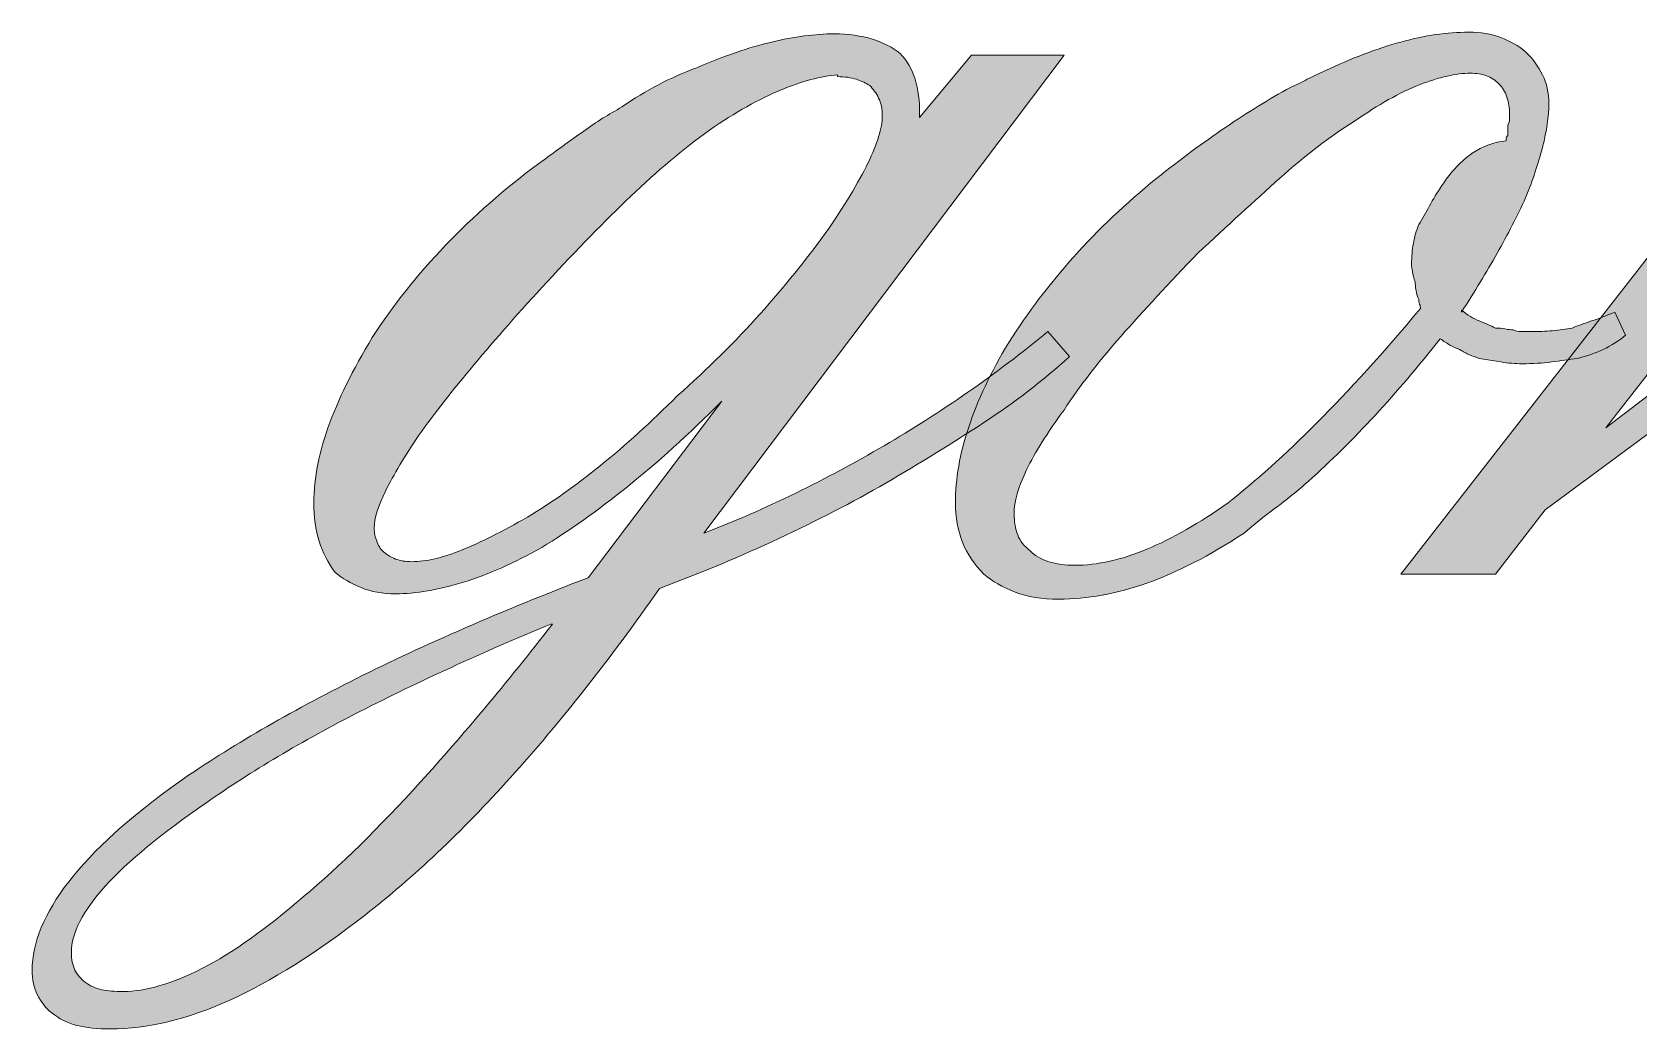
# Model space of a CAD drawing. Header units: millimetres. Extents: x 45.1 to 103.2, y -62.7 to -18.6.
# Drawn here: x 48.88 to 59.7, y -38.59 to -31.88 of the extents above; entities that cross this region are included whole.
import ezdxf

# ---------------------------------------------------------------- set-up
doc = ezdxf.new("R2010")
doc.units = ezdxf.units.MM
doc.header["$MEASUREMENT"] = 0
doc.layers.add('Calque 1', color=7, linetype='Continuous', lineweight=0)

# ---------------------------------------------------------------- blocks, each defined once
blk = doc.blocks.new('Block_0')
at = {"layer": 'Calque 1', "true_color": 0x1d1d1b, "transparency": 33554687}
h = blk.add_hatch(color=250, dxfattribs=at)
h.dxf.hatch_style = 2
edge = h.paths.add_edge_path()
edge.add_spline(control_points=[(53.924, -32.27), (53.78, -32.33), (53.62, -32.42), (53.444, -32.54), (53.268, -32.668), (53.092, -32.816), (52.916, -32.984), (52.74, -33.152), (52.552, -33.344), (52.352, -33.56), (52.168, -33.76), (52.004, -33.946), (51.86, -34.118), (51.716, -34.29), (51.592, -34.448), (51.489, -34.592), (51.392, -34.736), (51.318, -34.86), (51.266, -34.964), (51.214, -35.068), (51.188, -35.152), (51.188, -35.216), (51.188, -35.248), (51.194, -35.28), (51.207, -35.312), (51.218, -35.344), (51.236, -35.368), (51.26, -35.384), (51.276, -35.4), (51.3, -35.414), (51.332, -35.426), (51.364, -35.438), (51.4, -35.444), (51.44, -35.444), (51.536, -35.444), (51.648, -35.418), (51.776, -35.366), (51.904, -35.314), (52.052, -35.24), (52.22, -35.144), (52.38, -35.048), (52.544, -34.932), (52.712, -34.796), (52.88, -34.66), (53.052, -34.504), (53.228, -34.328), (53.436, -34.144), (53.622, -33.96), (53.786, -33.776), (53.95, -33.592), (54.096, -33.412), (54.224, -33.236), (54.352, -33.052), (54.448, -32.894), (54.512, -32.762), (54.576, -32.63), (54.608, -32.524), (54.608, -32.444), (54.608, -32.396), (54.6, -32.357), (54.584, -32.324), (54.568, -32.292), (54.548, -32.264), (54.524, -32.24), (54.5, -32.224), (54.47, -32.21), (54.434, -32.198), (54.398, -32.186), (54.356, -32.18), (54.308, -32.18), (54.308, -32.18), (54.308, -32.168), (54.308, -32.168), (54.196, -32.177), (54.068, -32.21), (53.924, -32.27)], knot_values=[0, 0, 0, 0, 1, 1, 1, 2, 2, 2, 3, 3, 3, 4, 4, 4, 5, 5, 5, 6, 6, 6, 7, 7, 7, 8, 8, 8, 9, 9, 9, 10, 10, 10, 11, 11, 11, 12, 12, 12, 13, 13, 13, 14, 14, 14, 15, 15, 15, 16, 16, 16, 17, 17, 17, 18, 18, 18, 19, 19, 19, 20, 20, 20, 21, 21, 21, 22, 22, 22, 23, 23, 23, 24, 24, 24, 25, 25, 25, 25], degree=3, periodic=0)
edge = h.paths.add_edge_path()
edge.add_spline(control_points=[(51.092, -36.452), (50.7, -36.652), (50.357, -36.856), (50.061, -37.064), (49.757, -37.272), (49.529, -37.46), (49.377, -37.628), (49.225, -37.796), (49.149, -37.944), (49.149, -38.072), (49.149, -38.12), (49.157, -38.16), (49.173, -38.192), (49.189, -38.224), (49.213, -38.252), (49.245, -38.276), (49.277, -38.3), (49.313, -38.316), (49.353, -38.324), (49.393, -38.332), (49.441, -38.336), (49.497, -38.336), (49.649, -38.336), (49.827, -38.284), (50.031, -38.18), (50.234, -38.076), (50.46, -37.916), (50.709, -37.7), (50.956, -37.492), (51.22, -37.234), (51.5, -36.926), (51.78, -36.618), (52.076, -36.264), (52.388, -35.864), (52.388, -35.864), (52.376, -35.864), (52.376, -35.864), (51.912, -36.056), (51.484, -36.252), (51.092, -36.452)], knot_values=[0, 0, 0, 0, 1, 1, 1, 2, 2, 2, 3, 3, 3, 4, 4, 4, 5, 5, 5, 6, 6, 6, 7, 7, 7, 8, 8, 8, 9, 9, 9, 10, 10, 10, 11, 11, 11, 12, 12, 12, 13, 13, 13, 13], degree=3, periodic=0)
edge = h.paths.add_edge_path()
edge.add_spline(control_points=[(55.208, -32.036), (55.208, -32.036), (55.832, -32.036), (55.832, -32.036), (55.832, -32.036), (53.408, -35.252), (53.408, -35.252), (53.616, -35.172), (53.822, -35.082), (54.026, -34.982), (54.23, -34.882), (54.428, -34.776), (54.62, -34.664), (54.812, -34.552), (55, -34.432), (55.184, -34.304), (55.368, -34.176), (55.548, -34.04), (55.724, -33.896), (55.724, -33.896), (55.868, -34.064), (55.868, -34.064), (55.692, -34.224), (55.5, -34.372), (55.292, -34.508), (55.084, -34.644), (54.864, -34.78), (54.632, -34.916), (54.408, -35.044), (54.168, -35.168), (53.912, -35.288), (53.656, -35.408), (53.388, -35.52), (53.108, -35.624), (52.772, -36.104), (52.438, -36.528), (52.106, -36.896), (51.774, -37.264), (51.448, -37.572), (51.128, -37.82), (50.801, -38.076), (50.495, -38.268), (50.211, -38.396), (49.927, -38.524), (49.661, -38.588), (49.413, -38.588), (49.325, -38.588), (49.249, -38.58), (49.185, -38.564), (49.121, -38.548), (49.065, -38.52), (49.017, -38.48), (48.977, -38.448), (48.945, -38.408), (48.921, -38.36), (48.897, -38.312), (48.885, -38.256), (48.885, -38.192), (48.885, -38.008), (48.967, -37.81), (49.131, -37.598), (49.295, -37.386), (49.545, -37.16), (49.881, -36.92), (50.217, -36.688), (50.613, -36.458), (51.069, -36.23), (51.525, -36.002), (52.044, -35.776), (52.628, -35.552), (52.628, -35.552), (53.528, -34.364), (53.528, -34.364), (53.304, -34.588), (53.092, -34.78), (52.892, -34.94), (52.692, -35.1), (52.5, -35.236), (52.316, -35.348), (52.132, -35.452), (51.956, -35.53), (51.788, -35.582), (51.62, -35.634), (51.468, -35.66), (51.332, -35.66), (51.244, -35.66), (51.166, -35.646), (51.099, -35.618), (51.03, -35.59), (50.972, -35.556), (50.925, -35.516), (50.876, -35.452), (50.84, -35.382), (50.817, -35.306), (50.792, -35.23), (50.781, -35.144), (50.781, -35.048), (50.781, -34.88), (50.817, -34.7), (50.889, -34.508), (50.961, -34.316), (51.064, -34.112), (51.2, -33.896), (51.344, -33.68), (51.512, -33.474), (51.704, -33.278), (51.896, -33.082), (52.108, -32.9), (52.34, -32.732), (52.428, -32.668), (52.514, -32.606), (52.598, -32.546), (52.682, -32.486), (52.768, -32.432), (52.856, -32.384), (52.936, -32.328), (53.018, -32.278), (53.102, -32.234), (53.186, -32.19), (53.272, -32.152), (53.36, -32.121), (53.544, -32.04), (53.712, -31.983), (53.864, -31.947), (54.016, -31.911), (54.156, -31.892), (54.284, -31.892), (54.38, -31.892), (54.466, -31.905), (54.542, -31.928), (54.618, -31.952), (54.68, -31.984), (54.728, -32.024), (54.776, -32.072), (54.81, -32.131), (54.83, -32.198), (54.85, -32.266), (54.86, -32.344), (54.86, -32.432), (54.86, -32.432), (54.86, -32.456), (54.86, -32.456), (54.86, -32.456), (55.208, -32.036), (55.208, -32.036)], knot_values=[0, 0, 0, 0, 1, 1, 1, 2, 2, 2, 3, 3, 3, 4, 4, 4, 5, 5, 5, 6, 6, 6, 7, 7, 7, 8, 8, 8, 9, 9, 9, 10, 10, 10, 11, 11, 11, 12, 12, 12, 13, 13, 13, 14, 14, 14, 15, 15, 15, 16, 16, 16, 17, 17, 17, 18, 18, 18, 19, 19, 19, 20, 20, 20, 21, 21, 21, 22, 22, 22, 23, 23, 23, 24, 24, 24, 25, 25, 25, 26, 26, 26, 27, 27, 27, 28, 28, 28, 29, 29, 29, 30, 30, 30, 31, 31, 31, 32, 32, 32, 33, 33, 33, 34, 34, 34, 35, 35, 35, 36, 36, 36, 37, 37, 37, 38, 38, 38, 39, 39, 39, 40, 40, 40, 41, 41, 41, 42, 42, 42, 43, 43, 43, 44, 44, 44, 45, 45, 45, 46, 46, 46, 47, 47, 47, 48, 48, 48, 48], degree=3, periodic=0)
h = blk.add_hatch(color=250, dxfattribs=at)
h.dxf.hatch_style = 2
edge = h.paths.add_edge_path()
edge.add_spline(control_points=[(58.808, -32.594), (58.808, -32.59), (58.812, -32.584), (58.82, -32.576), (58.82, -32.576), (58.82, -32.558), (58.82, -32.558), (58.82, -32.558), (58.82, -32.54), (58.82, -32.54), (58.82, -32.54), (58.82, -32.516), (58.82, -32.516), (58.82, -32.508), (58.824, -32.496), (58.832, -32.48), (58.832, -32.48), (58.832, -32.456), (58.832, -32.456), (58.832, -32.456), (58.832, -32.432), (58.832, -32.432), (58.832, -32.393), (58.826, -32.354), (58.814, -32.318), (58.802, -32.282), (58.784, -32.252), (58.76, -32.229), (58.736, -32.204), (58.708, -32.186), (58.676, -32.174), (58.644, -32.162), (58.608, -32.157), (58.568, -32.157), (58.472, -32.157), (58.358, -32.183), (58.226, -32.234), (58.094, -32.286), (57.948, -32.368), (57.788, -32.48), (57.62, -32.584), (57.452, -32.712), (57.284, -32.864), (57.116, -33.016), (56.932, -33.184), (56.732, -33.368), (56.54, -33.568), (56.368, -33.754), (56.216, -33.926), (56.064, -34.098), (55.936, -34.264), (55.832, -34.424), (55.72, -34.576), (55.636, -34.71), (55.58, -34.826), (55.524, -34.942), (55.496, -35.04), (55.496, -35.12), (55.496, -35.176), (55.504, -35.224), (55.52, -35.264), (55.536, -35.304), (55.564, -35.34), (55.604, -35.372), (55.636, -35.404), (55.678, -35.428), (55.73, -35.444), (55.782, -35.46), (55.84, -35.468), (55.904, -35.468), (56.056, -35.468), (56.218, -35.432), (56.39, -35.36), (56.562, -35.288), (56.744, -35.184), (56.936, -35.048), (57.12, -34.904), (57.32, -34.724), (57.536, -34.508), (57.752, -34.292), (57.984, -34.036), (58.232, -33.74), (58.232, -33.732), (58.23, -33.722), (58.226, -33.71), (58.222, -33.698), (58.22, -33.688), (58.22, -33.68), (58.212, -33.664), (58.206, -33.644), (58.202, -33.62), (58.198, -33.596), (58.196, -33.576), (58.196, -33.56), (58.188, -33.536), (58.182, -33.514), (58.178, -33.494), (58.174, -33.474), (58.172, -33.456), (58.172, -33.44), (58.172, -33.392), (58.176, -33.346), (58.184, -33.302), (58.192, -33.258), (58.204, -33.216), (58.22, -33.176), (58.244, -33.136), (58.268, -33.094), (58.292, -33.05), (58.316, -33.006), (58.344, -32.96), (58.376, -32.912), (58.44, -32.816), (58.508, -32.744), (58.58, -32.696), (58.652, -32.648), (58.728, -32.62), (58.808, -32.612), (58.808, -32.612), (58.808, -32.6), (58.808, -32.6), (58.808, -32.6), (58.808, -32.594), (58.808, -32.594)], knot_values=[0, 0, 0, 0, 1, 1, 1, 2, 2, 2, 3, 3, 3, 4, 4, 4, 5, 5, 5, 6, 6, 6, 7, 7, 7, 8, 8, 8, 9, 9, 9, 10, 10, 10, 11, 11, 11, 12, 12, 12, 13, 13, 13, 14, 14, 14, 15, 15, 15, 16, 16, 16, 17, 17, 17, 18, 18, 18, 19, 19, 19, 20, 20, 20, 21, 21, 21, 22, 22, 22, 23, 23, 23, 24, 24, 24, 25, 25, 25, 26, 26, 26, 27, 27, 27, 28, 28, 28, 29, 29, 29, 30, 30, 30, 31, 31, 31, 32, 32, 32, 33, 33, 33, 34, 34, 34, 35, 35, 35, 36, 36, 36, 37, 37, 37, 38, 38, 38, 39, 39, 39, 40, 40, 40, 41, 41, 41, 41], degree=3, periodic=0)
edge = h.paths.add_edge_path()
edge.add_spline(control_points=[(58.628, -33.824), (58.668, -33.84), (58.704, -33.856), (58.736, -33.872), (58.76, -33.872), (58.782, -33.874), (58.802, -33.878), (58.822, -33.882), (58.84, -33.884), (58.856, -33.884), (58.872, -33.892), (58.89, -33.896), (58.91, -33.896), (58.91, -33.896), (58.976, -33.896), (58.976, -33.896), (59.024, -33.896), (59.072, -33.894), (59.12, -33.89), (59.168, -33.886), (59.212, -33.88), (59.252, -33.872), (59.292, -33.856), (59.336, -33.84), (59.384, -33.824), (59.432, -33.808), (59.484, -33.788), (59.54, -33.764), (59.54, -33.764), (59.612, -33.92), (59.612, -33.92), (59.564, -33.96), (59.514, -33.992), (59.462, -34.016), (59.41, -34.04), (59.352, -34.06), (59.288, -34.076), (59.232, -34.084), (59.174, -34.092), (59.114, -34.1), (59.054, -34.108), (58.988, -34.112), (58.916, -34.112), (58.868, -34.112), (58.82, -34.108), (58.772, -34.1), (58.772, -34.1), (58.628, -34.076), (58.628, -34.076), (58.604, -34.068), (58.582, -34.06), (58.562, -34.052), (58.542, -34.044), (58.52, -34.032), (58.496, -34.016), (58.472, -34.008), (58.45, -33.998), (58.43, -33.986), (58.41, -33.974), (58.388, -33.96), (58.364, -33.944), (58.22, -34.128), (58.074, -34.3), (57.926, -34.46), (57.778, -34.62), (57.628, -34.768), (57.476, -34.904), (57.404, -34.968), (57.33, -35.028), (57.254, -35.084), (57.178, -35.14), (57.108, -35.196), (57.044, -35.252), (56.812, -35.404), (56.594, -35.516), (56.39, -35.588), (56.186, -35.66), (55.988, -35.696), (55.796, -35.696), (55.684, -35.696), (55.586, -35.68), (55.502, -35.648), (55.418, -35.616), (55.348, -35.576), (55.292, -35.528), (55.228, -35.464), (55.18, -35.392), (55.148, -35.312), (55.117, -35.232), (55.101, -35.144), (55.101, -35.048), (55.101, -34.888), (55.13, -34.718), (55.19, -34.538), (55.25, -34.358), (55.34, -34.168), (55.46, -33.968), (55.588, -33.768), (55.734, -33.576), (55.898, -33.392), (56.062, -33.208), (56.248, -33.032), (56.456, -32.864), (56.616, -32.736), (56.77, -32.622), (56.918, -32.522), (57.066, -32.422), (57.212, -32.332), (57.356, -32.252), (57.396, -32.236), (57.434, -32.219), (57.47, -32.198), (57.506, -32.178), (57.544, -32.16), (57.584, -32.144), (57.768, -32.056), (57.94, -31.99), (58.1, -31.947), (58.26, -31.902), (58.412, -31.881), (58.556, -31.881), (58.636, -31.881), (58.708, -31.892), (58.772, -31.916), (58.836, -31.941), (58.892, -31.973), (58.94, -32.013), (58.988, -32.06), (59.026, -32.112), (59.054, -32.168), (59.082, -32.224), (59.096, -32.288), (59.096, -32.36), (59.096, -32.448), (59.082, -32.546), (59.054, -32.654), (59.026, -32.762), (58.988, -32.876), (58.94, -32.996), (58.884, -33.116), (58.82, -33.24), (58.748, -33.368), (58.676, -33.496), (58.596, -33.628), (58.508, -33.764), (58.508, -33.764), (58.508, -33.752), (58.508, -33.752), (58.548, -33.784), (58.588, -33.808), (58.628, -33.824)], knot_values=[0, 0, 0, 0, 1, 1, 1, 2, 2, 2, 3, 3, 3, 4, 4, 4, 5, 5, 5, 6, 6, 6, 7, 7, 7, 8, 8, 8, 9, 9, 9, 10, 10, 10, 11, 11, 11, 12, 12, 12, 13, 13, 13, 14, 14, 14, 15, 15, 15, 16, 16, 16, 17, 17, 17, 18, 18, 18, 19, 19, 19, 20, 20, 20, 21, 21, 21, 22, 22, 22, 23, 23, 23, 24, 24, 24, 25, 25, 25, 26, 26, 26, 27, 27, 27, 28, 28, 28, 29, 29, 29, 30, 30, 30, 31, 31, 31, 32, 32, 32, 33, 33, 33, 34, 34, 34, 35, 35, 35, 36, 36, 36, 37, 37, 37, 38, 38, 38, 39, 39, 39, 40, 40, 40, 41, 41, 41, 42, 42, 42, 43, 43, 43, 44, 44, 44, 45, 45, 45, 46, 46, 46, 47, 47, 47, 48, 48, 48, 49, 49, 49, 50, 50, 50, 50], degree=3, periodic=0)
h = blk.add_hatch(color=250, dxfattribs=at)
h.dxf.hatch_style = 2
edge = h.paths.add_edge_path()
edge.add_spline(control_points=[(62.828, -32.312), (62.74, -32.408), (62.668, -32.492), (62.612, -32.564), (62.556, -32.636), (62.512, -32.702), (62.48, -32.762), (62.448, -32.822), (62.432, -32.872), (62.432, -32.912), (62.432, -32.944), (62.44, -32.968), (62.456, -32.984), (62.472, -33), (62.496, -33.016), (62.528, -33.032), (62.56, -33.04), (62.602, -33.048), (62.654, -33.056), (62.706, -33.064), (62.764, -33.068), (62.828, -33.068), (62.828, -33.068), (62.84, -33.068), (62.84, -33.068), (62.84, -33.068), (62.876, -33.068), (62.876, -33.068), (62.876, -33.068), (62.9, -33.068), (62.9, -33.068), (62.908, -33.068), (62.92, -33.064), (62.936, -33.056), (62.936, -33.056), (62.96, -33.056), (62.96, -33.056), (62.96, -33.056), (62.984, -33.056), (62.984, -33.056), (62.984, -33.056), (62.864, -33.248), (62.864, -33.248), (62.848, -33.256), (62.828, -33.26), (62.804, -33.26), (62.78, -33.26), (62.752, -33.264), (62.72, -33.272), (62.696, -33.28), (62.676, -33.286), (62.66, -33.29), (62.644, -33.294), (62.628, -33.296), (62.612, -33.296), (62.524, -33.296), (62.446, -33.288), (62.378, -33.272), (62.31, -33.256), (62.248, -33.232), (62.192, -33.2), (62.136, -33.176), (62.09, -33.144), (62.054, -33.104), (62.018, -33.064), (61.988, -33.016), (61.964, -32.96), (61.964, -32.96), (59.072, -35.096), (59.072, -35.096), (59.072, -35.096), (58.736, -35.528), (58.736, -35.528), (58.736, -35.528), (58.1, -35.528), (58.1, -35.528), (58.1, -35.528), (60.824, -32.036), (60.824, -32.036), (60.824, -32.036), (61.436, -32.036), (61.436, -32.036), (61.436, -32.036), (59.48, -34.544), (59.48, -34.544), (59.48, -34.544), (62.012, -32.612), (62.012, -32.612), (62.076, -32.508), (62.138, -32.414), (62.198, -32.33), (62.258, -32.246), (62.316, -32.177), (62.372, -32.121), (62.436, -32.072), (62.504, -32.036), (62.576, -32.013), (62.648, -31.988), (62.728, -31.977), (62.816, -31.977), (62.816, -31.977), (62.846, -31.977), (62.846, -31.977), (62.846, -31.977), (62.888, -31.977), (62.888, -31.977), (62.904, -31.984), (62.924, -31.988), (62.948, -31.988), (62.948, -31.988), (63.032, -31.988), (63.032, -31.988), (63.032, -31.988), (63.068, -31.988), (63.068, -31.988), (63.068, -31.988), (63.104, -31.988), (63.104, -31.988), (63.112, -31.996), (63.12, -32), (63.128, -32), (63.128, -32), (63.152, -32), (63.152, -32), (63.152, -32), (63.152, -31.988), (63.152, -31.988), (63.024, -32.108), (62.916, -32.216), (62.828, -32.312)], knot_values=[0, 0, 0, 0, 1, 1, 1, 2, 2, 2, 3, 3, 3, 4, 4, 4, 5, 5, 5, 6, 6, 6, 7, 7, 7, 8, 8, 8, 9, 9, 9, 10, 10, 10, 11, 11, 11, 12, 12, 12, 13, 13, 13, 14, 14, 14, 15, 15, 15, 16, 16, 16, 17, 17, 17, 18, 18, 18, 19, 19, 19, 20, 20, 20, 21, 21, 21, 22, 22, 22, 23, 23, 23, 24, 24, 24, 25, 25, 25, 26, 26, 26, 27, 27, 27, 28, 28, 28, 29, 29, 29, 30, 30, 30, 31, 31, 31, 32, 32, 32, 33, 33, 33, 34, 34, 34, 35, 35, 35, 36, 36, 36, 37, 37, 37, 38, 38, 38, 39, 39, 39, 40, 40, 40, 41, 41, 41, 42, 42, 42, 43, 43, 43, 43], degree=3, periodic=0)
at = {"layer": 'Calque 1'}
for points, knots in [([(55.208, -32.036), (55.208, -32.036), (55.832, -32.036), (55.832, -32.036), (55.832, -32.036), (53.408, -35.252), (53.408, -35.252), (53.616, -35.172), (53.822, -35.082), (54.026, -34.982), (54.23, -34.882), (54.428, -34.776), (54.62, -34.664), (54.812, -34.552), (55, -34.432), (55.184, -34.304), (55.368, -34.176), (55.548, -34.04), (55.724, -33.896), (55.724, -33.896), (55.868, -34.064), (55.868, -34.064), (55.692, -34.224), (55.5, -34.372), (55.292, -34.508), (55.084, -34.644), (54.864, -34.78), (54.632, -34.916), (54.408, -35.044), (54.168, -35.168), (53.912, -35.288), (53.656, -35.408), (53.388, -35.52), (53.108, -35.624), (52.772, -36.104), (52.438, -36.528), (52.106, -36.896), (51.774, -37.264), (51.448, -37.572), (51.128, -37.82), (50.801, -38.076), (50.495, -38.268), (50.211, -38.396), (49.927, -38.524), (49.661, -38.588), (49.413, -38.588), (49.325, -38.588), (49.249, -38.58), (49.185, -38.564), (49.121, -38.548), (49.065, -38.52), (49.017, -38.48), (48.977, -38.448), (48.945, -38.408), (48.921, -38.36), (48.897, -38.312), (48.885, -38.256), (48.885, -38.192), (48.885, -38.008), (48.967, -37.81), (49.131, -37.598), (49.295, -37.386), (49.545, -37.16), (49.881, -36.92), (50.217, -36.688), (50.613, -36.458), (51.069, -36.23), (51.525, -36.002), (52.044, -35.776), (52.628, -35.552), (52.628, -35.552), (53.528, -34.364), (53.528, -34.364), (53.304, -34.588), (53.092, -34.78), (52.892, -34.94), (52.692, -35.1), (52.5, -35.236), (52.316, -35.348), (52.132, -35.452), (51.956, -35.53), (51.788, -35.582), (51.62, -35.634), (51.468, -35.66), (51.332, -35.66), (51.244, -35.66), (51.166, -35.646), (51.099, -35.618), (51.03, -35.59), (50.972, -35.556), (50.925, -35.516), (50.876, -35.452), (50.84, -35.382), (50.817, -35.306), (50.792, -35.23), (50.781, -35.144), (50.781, -35.048), (50.781, -34.88), (50.817, -34.7), (50.889, -34.508), (50.961, -34.316), (51.064, -34.112), (51.2, -33.896), (51.344, -33.68), (51.512, -33.474), (51.704, -33.278), (51.896, -33.082), (52.108, -32.9), (52.34, -32.732), (52.428, -32.668), (52.514, -32.606), (52.598, -32.546), (52.682, -32.486), (52.768, -32.432), (52.856, -32.384), (52.936, -32.328), (53.018, -32.278), (53.102, -32.234), (53.186, -32.19), (53.272, -32.152), (53.36, -32.121), (53.544, -32.04), (53.712, -31.983), (53.864, -31.947), (54.016, -31.911), (54.156, -31.892), (54.284, -31.892), (54.38, -31.892), (54.466, -31.905), (54.542, -31.928), (54.618, -31.952), (54.68, -31.984), (54.728, -32.024), (54.776, -32.072), (54.81, -32.131), (54.83, -32.198), (54.85, -32.266), (54.86, -32.344), (54.86, -32.432), (54.86, -32.432), (54.86, -32.456), (54.86, -32.456), (54.86, -32.456), (55.208, -32.036), (55.208, -32.036)], [0, 0, 0, 0, 1, 1, 1, 2, 2, 2, 3, 3, 3, 4, 4, 4, 5, 5, 5, 6, 6, 6, 7, 7, 7, 8, 8, 8, 9, 9, 9, 10, 10, 10, 11, 11, 11, 12, 12, 12, 13, 13, 13, 14, 14, 14, 15, 15, 15, 16, 16, 16, 17, 17, 17, 18, 18, 18, 19, 19, 19, 20, 20, 20, 21, 21, 21, 22, 22, 22, 23, 23, 23, 24, 24, 24, 25, 25, 25, 26, 26, 26, 27, 27, 27, 28, 28, 28, 29, 29, 29, 30, 30, 30, 31, 31, 31, 32, 32, 32, 33, 33, 33, 34, 34, 34, 35, 35, 35, 36, 36, 36, 37, 37, 37, 38, 38, 38, 39, 39, 39, 40, 40, 40, 41, 41, 41, 42, 42, 42, 43, 43, 43, 44, 44, 44, 45, 45, 45, 46, 46, 46, 47, 47, 47, 48, 48, 48, 48]), ([(58.628, -33.824), (58.668, -33.84), (58.704, -33.856), (58.736, -33.872), (58.76, -33.872), (58.782, -33.874), (58.802, -33.878), (58.822, -33.882), (58.84, -33.884), (58.856, -33.884), (58.872, -33.892), (58.89, -33.896), (58.91, -33.896), (58.91, -33.896), (58.976, -33.896), (58.976, -33.896), (59.024, -33.896), (59.072, -33.894), (59.12, -33.89), (59.168, -33.886), (59.212, -33.88), (59.252, -33.872), (59.292, -33.856), (59.336, -33.84), (59.384, -33.824), (59.432, -33.808), (59.484, -33.788), (59.54, -33.764), (59.54, -33.764), (59.612, -33.92), (59.612, -33.92), (59.564, -33.96), (59.514, -33.992), (59.462, -34.016), (59.41, -34.04), (59.352, -34.06), (59.288, -34.076), (59.232, -34.084), (59.174, -34.092), (59.114, -34.1), (59.054, -34.108), (58.988, -34.112), (58.916, -34.112), (58.868, -34.112), (58.82, -34.108), (58.772, -34.1), (58.772, -34.1), (58.628, -34.076), (58.628, -34.076), (58.604, -34.068), (58.582, -34.06), (58.562, -34.052), (58.542, -34.044), (58.52, -34.032), (58.496, -34.016), (58.472, -34.008), (58.45, -33.998), (58.43, -33.986), (58.41, -33.974), (58.388, -33.96), (58.364, -33.944), (58.22, -34.128), (58.074, -34.3), (57.926, -34.46), (57.778, -34.62), (57.628, -34.768), (57.476, -34.904), (57.404, -34.968), (57.33, -35.028), (57.254, -35.084), (57.178, -35.14), (57.108, -35.196), (57.044, -35.252), (56.812, -35.404), (56.594, -35.516), (56.39, -35.588), (56.186, -35.66), (55.988, -35.696), (55.796, -35.696), (55.684, -35.696), (55.586, -35.68), (55.502, -35.648), (55.418, -35.616), (55.348, -35.576), (55.292, -35.528), (55.228, -35.464), (55.18, -35.392), (55.148, -35.312), (55.117, -35.232), (55.101, -35.144), (55.101, -35.048), (55.101, -34.888), (55.13, -34.718), (55.19, -34.538), (55.25, -34.358), (55.34, -34.168), (55.46, -33.968), (55.588, -33.768), (55.734, -33.576), (55.898, -33.392), (56.062, -33.208), (56.248, -33.032), (56.456, -32.864), (56.616, -32.736), (56.77, -32.622), (56.918, -32.522), (57.066, -32.422), (57.212, -32.332), (57.356, -32.252), (57.396, -32.236), (57.434, -32.219), (57.47, -32.198), (57.506, -32.178), (57.544, -32.16), (57.584, -32.144), (57.768, -32.056), (57.94, -31.99), (58.1, -31.947), (58.26, -31.902), (58.412, -31.881), (58.556, -31.881), (58.636, -31.881), (58.708, -31.892), (58.772, -31.916), (58.836, -31.941), (58.892, -31.973), (58.94, -32.013), (58.988, -32.06), (59.026, -32.112), (59.054, -32.168), (59.082, -32.224), (59.096, -32.288), (59.096, -32.36), (59.096, -32.448), (59.082, -32.546), (59.054, -32.654), (59.026, -32.762), (58.988, -32.876), (58.94, -32.996), (58.884, -33.116), (58.82, -33.24), (58.748, -33.368), (58.676, -33.496), (58.596, -33.628), (58.508, -33.764), (58.508, -33.764), (58.508, -33.752), (58.508, -33.752), (58.548, -33.784), (58.588, -33.808), (58.628, -33.824)], [0, 0, 0, 0, 1, 1, 1, 2, 2, 2, 3, 3, 3, 4, 4, 4, 5, 5, 5, 6, 6, 6, 7, 7, 7, 8, 8, 8, 9, 9, 9, 10, 10, 10, 11, 11, 11, 12, 12, 12, 13, 13, 13, 14, 14, 14, 15, 15, 15, 16, 16, 16, 17, 17, 17, 18, 18, 18, 19, 19, 19, 20, 20, 20, 21, 21, 21, 22, 22, 22, 23, 23, 23, 24, 24, 24, 25, 25, 25, 26, 26, 26, 27, 27, 27, 28, 28, 28, 29, 29, 29, 30, 30, 30, 31, 31, 31, 32, 32, 32, 33, 33, 33, 34, 34, 34, 35, 35, 35, 36, 36, 36, 37, 37, 37, 38, 38, 38, 39, 39, 39, 40, 40, 40, 41, 41, 41, 42, 42, 42, 43, 43, 43, 44, 44, 44, 45, 45, 45, 46, 46, 46, 47, 47, 47, 48, 48, 48, 49, 49, 49, 50, 50, 50, 50]), ([(62.828, -32.312), (62.74, -32.408), (62.668, -32.492), (62.612, -32.564), (62.556, -32.636), (62.512, -32.702), (62.48, -32.762), (62.448, -32.822), (62.432, -32.872), (62.432, -32.912), (62.432, -32.944), (62.44, -32.968), (62.456, -32.984), (62.472, -33), (62.496, -33.016), (62.528, -33.032), (62.56, -33.04), (62.602, -33.048), (62.654, -33.056), (62.706, -33.064), (62.764, -33.068), (62.828, -33.068), (62.828, -33.068), (62.84, -33.068), (62.84, -33.068), (62.84, -33.068), (62.876, -33.068), (62.876, -33.068), (62.876, -33.068), (62.9, -33.068), (62.9, -33.068), (62.908, -33.068), (62.92, -33.064), (62.936, -33.056), (62.936, -33.056), (62.96, -33.056), (62.96, -33.056), (62.96, -33.056), (62.984, -33.056), (62.984, -33.056), (62.984, -33.056), (62.864, -33.248), (62.864, -33.248), (62.848, -33.256), (62.828, -33.26), (62.804, -33.26), (62.78, -33.26), (62.752, -33.264), (62.72, -33.272), (62.696, -33.28), (62.676, -33.286), (62.66, -33.29), (62.644, -33.294), (62.628, -33.296), (62.612, -33.296), (62.524, -33.296), (62.446, -33.288), (62.378, -33.272), (62.31, -33.256), (62.248, -33.232), (62.192, -33.2), (62.136, -33.176), (62.09, -33.144), (62.054, -33.104), (62.018, -33.064), (61.988, -33.016), (61.964, -32.96), (61.964, -32.96), (59.072, -35.096), (59.072, -35.096), (59.072, -35.096), (58.736, -35.528), (58.736, -35.528), (58.736, -35.528), (58.1, -35.528), (58.1, -35.528), (58.1, -35.528), (60.824, -32.036), (60.824, -32.036), (60.824, -32.036), (61.436, -32.036), (61.436, -32.036), (61.436, -32.036), (59.48, -34.544), (59.48, -34.544), (59.48, -34.544), (62.012, -32.612), (62.012, -32.612), (62.076, -32.508), (62.138, -32.414), (62.198, -32.33), (62.258, -32.246), (62.316, -32.177), (62.372, -32.121), (62.436, -32.072), (62.504, -32.036), (62.576, -32.013), (62.648, -31.988), (62.728, -31.977), (62.816, -31.977), (62.816, -31.977), (62.846, -31.977), (62.846, -31.977), (62.846, -31.977), (62.888, -31.977), (62.888, -31.977), (62.904, -31.984), (62.924, -31.988), (62.948, -31.988), (62.948, -31.988), (63.032, -31.988), (63.032, -31.988), (63.032, -31.988), (63.068, -31.988), (63.068, -31.988), (63.068, -31.988), (63.104, -31.988), (63.104, -31.988), (63.112, -31.996), (63.12, -32), (63.128, -32), (63.128, -32), (63.152, -32), (63.152, -32), (63.152, -32), (63.152, -31.988), (63.152, -31.988), (63.024, -32.108), (62.916, -32.216), (62.828, -32.312)], [0, 0, 0, 0, 1, 1, 1, 2, 2, 2, 3, 3, 3, 4, 4, 4, 5, 5, 5, 6, 6, 6, 7, 7, 7, 8, 8, 8, 9, 9, 9, 10, 10, 10, 11, 11, 11, 12, 12, 12, 13, 13, 13, 14, 14, 14, 15, 15, 15, 16, 16, 16, 17, 17, 17, 18, 18, 18, 19, 19, 19, 20, 20, 20, 21, 21, 21, 22, 22, 22, 23, 23, 23, 24, 24, 24, 25, 25, 25, 26, 26, 26, 27, 27, 27, 28, 28, 28, 29, 29, 29, 30, 30, 30, 31, 31, 31, 32, 32, 32, 33, 33, 33, 34, 34, 34, 35, 35, 35, 36, 36, 36, 37, 37, 37, 38, 38, 38, 39, 39, 39, 40, 40, 40, 41, 41, 41, 42, 42, 42, 43, 43, 43, 43]), ([(53.924, -32.27), (53.78, -32.33), (53.62, -32.42), (53.444, -32.54), (53.268, -32.668), (53.092, -32.816), (52.916, -32.984), (52.74, -33.152), (52.552, -33.344), (52.352, -33.56), (52.168, -33.76), (52.004, -33.946), (51.86, -34.118), (51.716, -34.29), (51.592, -34.448), (51.489, -34.592), (51.392, -34.736), (51.318, -34.86), (51.266, -34.964), (51.214, -35.068), (51.188, -35.152), (51.188, -35.216), (51.188, -35.248), (51.194, -35.28), (51.207, -35.312), (51.218, -35.344), (51.236, -35.368), (51.26, -35.384), (51.276, -35.4), (51.3, -35.414), (51.332, -35.426), (51.364, -35.438), (51.4, -35.444), (51.44, -35.444), (51.536, -35.444), (51.648, -35.418), (51.776, -35.366), (51.904, -35.314), (52.052, -35.24), (52.22, -35.144), (52.38, -35.048), (52.544, -34.932), (52.712, -34.796), (52.88, -34.66), (53.052, -34.504), (53.228, -34.328), (53.436, -34.144), (53.622, -33.96), (53.786, -33.776), (53.95, -33.592), (54.096, -33.412), (54.224, -33.236), (54.352, -33.052), (54.448, -32.894), (54.512, -32.762), (54.576, -32.63), (54.608, -32.524), (54.608, -32.444), (54.608, -32.396), (54.6, -32.357), (54.584, -32.324), (54.568, -32.292), (54.548, -32.264), (54.524, -32.24), (54.5, -32.224), (54.47, -32.21), (54.434, -32.198), (54.398, -32.186), (54.356, -32.18), (54.308, -32.18), (54.308, -32.18), (54.308, -32.168), (54.308, -32.168), (54.196, -32.177), (54.068, -32.21), (53.924, -32.27)], [0, 0, 0, 0, 1, 1, 1, 2, 2, 2, 3, 3, 3, 4, 4, 4, 5, 5, 5, 6, 6, 6, 7, 7, 7, 8, 8, 8, 9, 9, 9, 10, 10, 10, 11, 11, 11, 12, 12, 12, 13, 13, 13, 14, 14, 14, 15, 15, 15, 16, 16, 16, 17, 17, 17, 18, 18, 18, 19, 19, 19, 20, 20, 20, 21, 21, 21, 22, 22, 22, 23, 23, 23, 24, 24, 24, 25, 25, 25, 25]), ([(58.808, -32.594), (58.808, -32.59), (58.812, -32.584), (58.82, -32.576), (58.82, -32.576), (58.82, -32.558), (58.82, -32.558), (58.82, -32.558), (58.82, -32.54), (58.82, -32.54), (58.82, -32.54), (58.82, -32.516), (58.82, -32.516), (58.82, -32.508), (58.824, -32.496), (58.832, -32.48), (58.832, -32.48), (58.832, -32.456), (58.832, -32.456), (58.832, -32.456), (58.832, -32.432), (58.832, -32.432), (58.832, -32.393), (58.826, -32.354), (58.814, -32.318), (58.802, -32.282), (58.784, -32.252), (58.76, -32.229), (58.736, -32.204), (58.708, -32.186), (58.676, -32.174), (58.644, -32.162), (58.608, -32.157), (58.568, -32.157), (58.472, -32.157), (58.358, -32.183), (58.226, -32.234), (58.094, -32.286), (57.948, -32.368), (57.788, -32.48), (57.62, -32.584), (57.452, -32.712), (57.284, -32.864), (57.116, -33.016), (56.932, -33.184), (56.732, -33.368), (56.54, -33.568), (56.368, -33.754), (56.216, -33.926), (56.064, -34.098), (55.936, -34.264), (55.832, -34.424), (55.72, -34.576), (55.636, -34.71), (55.58, -34.826), (55.524, -34.942), (55.496, -35.04), (55.496, -35.12), (55.496, -35.176), (55.504, -35.224), (55.52, -35.264), (55.536, -35.304), (55.564, -35.34), (55.604, -35.372), (55.636, -35.404), (55.678, -35.428), (55.73, -35.444), (55.782, -35.46), (55.84, -35.468), (55.904, -35.468), (56.056, -35.468), (56.218, -35.432), (56.39, -35.36), (56.562, -35.288), (56.744, -35.184), (56.936, -35.048), (57.12, -34.904), (57.32, -34.724), (57.536, -34.508), (57.752, -34.292), (57.984, -34.036), (58.232, -33.74), (58.232, -33.732), (58.23, -33.722), (58.226, -33.71), (58.222, -33.698), (58.22, -33.688), (58.22, -33.68), (58.212, -33.664), (58.206, -33.644), (58.202, -33.62), (58.198, -33.596), (58.196, -33.576), (58.196, -33.56), (58.188, -33.536), (58.182, -33.514), (58.178, -33.494), (58.174, -33.474), (58.172, -33.456), (58.172, -33.44), (58.172, -33.392), (58.176, -33.346), (58.184, -33.302), (58.192, -33.258), (58.204, -33.216), (58.22, -33.176), (58.244, -33.136), (58.268, -33.094), (58.292, -33.05), (58.316, -33.006), (58.344, -32.96), (58.376, -32.912), (58.44, -32.816), (58.508, -32.744), (58.58, -32.696), (58.652, -32.648), (58.728, -32.62), (58.808, -32.612), (58.808, -32.612), (58.808, -32.6), (58.808, -32.6), (58.808, -32.6), (58.808, -32.594), (58.808, -32.594)], [0, 0, 0, 0, 1, 1, 1, 2, 2, 2, 3, 3, 3, 4, 4, 4, 5, 5, 5, 6, 6, 6, 7, 7, 7, 8, 8, 8, 9, 9, 9, 10, 10, 10, 11, 11, 11, 12, 12, 12, 13, 13, 13, 14, 14, 14, 15, 15, 15, 16, 16, 16, 17, 17, 17, 18, 18, 18, 19, 19, 19, 20, 20, 20, 21, 21, 21, 22, 22, 22, 23, 23, 23, 24, 24, 24, 25, 25, 25, 26, 26, 26, 27, 27, 27, 28, 28, 28, 29, 29, 29, 30, 30, 30, 31, 31, 31, 32, 32, 32, 33, 33, 33, 34, 34, 34, 35, 35, 35, 36, 36, 36, 37, 37, 37, 38, 38, 38, 39, 39, 39, 40, 40, 40, 41, 41, 41, 41]), ([(51.092, -36.452), (50.7, -36.652), (50.357, -36.856), (50.061, -37.064), (49.757, -37.272), (49.529, -37.46), (49.377, -37.628), (49.225, -37.796), (49.149, -37.944), (49.149, -38.072), (49.149, -38.12), (49.157, -38.16), (49.173, -38.192), (49.189, -38.224), (49.213, -38.252), (49.245, -38.276), (49.277, -38.3), (49.313, -38.316), (49.353, -38.324), (49.393, -38.332), (49.441, -38.336), (49.497, -38.336), (49.649, -38.336), (49.827, -38.284), (50.031, -38.18), (50.234, -38.076), (50.46, -37.916), (50.709, -37.7), (50.956, -37.492), (51.22, -37.234), (51.5, -36.926), (51.78, -36.618), (52.076, -36.264), (52.388, -35.864), (52.388, -35.864), (52.376, -35.864), (52.376, -35.864), (51.912, -36.056), (51.484, -36.252), (51.092, -36.452)], [0, 0, 0, 0, 1, 1, 1, 2, 2, 2, 3, 3, 3, 4, 4, 4, 5, 5, 5, 6, 6, 6, 7, 7, 7, 8, 8, 8, 9, 9, 9, 10, 10, 10, 11, 11, 11, 12, 12, 12, 13, 13, 13, 13])]:
    blk.add_open_spline(points, degree=3, knots=knots, dxfattribs=at)

msp = doc.modelspace()

# ---------------------------------------------------------------- block references
at = {"layer": 'Calque 1'}
msp.add_blockref('Block_0', (0, 0), dxfattribs=at)

doc.saveas('drawing.dxf')
